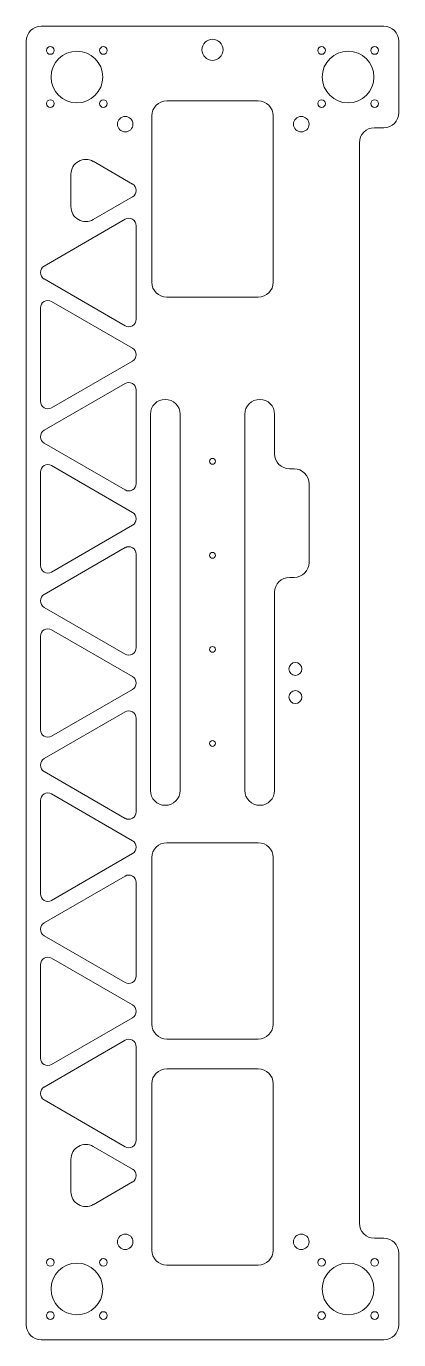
# Model space of a CAD drawing. Header units: inches. Extents: x -3.1 to 3.1, y -11 to 11.
import ezdxf

# ---------------------------------------------------------------- set-up
doc = ezdxf.new("R2010")
doc.units = ezdxf.units.IN
doc.header["$MEASUREMENT"] = 0

msp = doc.modelspace()

# ---------------------------------------------------------------- linework, layer by layer
at = {"color": 7, "linetype": 'Continuous', "lineweight": 15}
for p, q in [((2.875, 11), (-2.875, 11)), ((-3.125, 10.75), (-3.125, -10.75)), ((3.125, 9.55), (3.125, 10.75)), ((0.768, 9.75), (-0.768, 9.75)), ((-1.018, 9.5), (-1.018, 6.713)), ((1.018, 6.713), (1.018, 9.5)), ((2.875, 9.3), (2.715, 9.3)), ((2.465, 9.05), (2.465, -9.05)), ((-1.342, 8.358), (-2, 8.738)), ((-2.375, 8.521), (-2.375, 7.979)), ((-2, 7.762), (-1.342, 8.142)), ((-2.825, 6.983), (-1.467, 7.767)), ((-1.28, 7.658), (-1.28, 6.092)), ((-1.467, 5.983), (-2.825, 6.767)), ((-1.342, 5.608), (-2.7, 6.392)), ((-0.768, 6.463), (0.768, 6.463)), ((-2.887, 6.283), (-2.887, 4.717)), ((-2.7, 4.608), (-1.342, 5.392)), ((-2.825, 4.233), (-1.467, 5.017)), ((-1.28, 4.908), (-1.28, 3.342)), ((-1.042, 4.5), (-1.042, -1.799)), ((-0.542, -1.799), (-0.542, 4.5)), ((0.542, 4.5), (0.542, -1.799)), ((1.042, 3.838), (1.042, 4.5)), ((-1.467, 3.233), (-2.825, 4.017)), ((-2.887, 3.533), (-2.887, 1.967)), ((-1.342, 2.858), (-2.7, 3.642)), ((1.369, 3.588), (1.292, 3.588)), ((1.619, 2.019), (1.619, 3.338)), ((-2.7, 1.858), (-1.342, 2.642)), ((-2.825, 1.483), (-1.467, 2.267)), ((-1.28, 2.158), (-1.28, 0.592)), ((1.292, 1.769), (1.369, 1.769)), ((1.042, -1.799), (1.042, 1.519)), ((-1.467, 0.483), (-2.825, 1.267)), ((-1.342, 0.108), (-2.7, 0.892)), ((-2.887, 0.783), (-2.887, -0.783)), ((-2.7, -0.892), (-1.342, -0.108)), ((-2.825, -1.267), (-1.467, -0.483)), ((-1.28, -0.592), (-1.28, -2.158)), ((-1.467, -2.267), (-2.825, -1.483)), ((-2.887, -1.967), (-2.887, -3.533)), ((-1.342, -2.642), (-2.7, -1.858)), ((-2.7, -3.642), (-1.342, -2.858)), ((0.768, -2.675), (-0.768, -2.675)), ((-1.018, -2.925), (-1.018, -5.713)), ((1.018, -5.713), (1.018, -2.925)), ((-2.825, -4.017), (-1.467, -3.233)), ((-1.28, -3.342), (-1.28, -4.908)), ((-1.467, -5.017), (-2.825, -4.233)), ((-1.342, -5.392), (-2.7, -4.608)), ((-2.887, -4.717), (-2.887, -6.283)), ((-2.7, -6.392), (-1.342, -5.608)), ((-2.825, -6.767), (-1.467, -5.983)), ((-1.28, -6.092), (-1.28, -7.658)), ((-0.768, -5.963), (0.768, -5.963)), ((-0.768, -6.463), (0.768, -6.463)), ((-1.018, -9.5), (-1.018, -6.713)), ((1.018, -6.713), (1.018, -9.5)), ((-1.467, -7.767), (-2.825, -6.983)), ((-1.342, -8.142), (-2, -7.762)), ((-2.375, -7.979), (-2.375, -8.521)), ((-2, -8.738), (-1.342, -8.358)), ((2.715, -9.3), (2.875, -9.3)), ((3.125, -10.75), (3.125, -9.55)), ((0.768, -9.75), (-0.768, -9.75)), ((-2.875, -11), (2.875, -11))]:
    msp.add_line(p, q, dxfattribs=at)
for centre, radius in [((0, 10.606), 0.177), ((-2.72, 10.595), 0.065), ((-2.275, 10.15), 0.433), ((-1.83, 10.595), 0.065), ((1.83, 10.595), 0.065), ((2.275, 10.15), 0.433), ((2.72, 10.595), 0.065), ((-2.72, 9.705), 0.065), ((-1.83, 9.705), 0.065), ((1.83, 9.705), 0.065), ((2.72, 9.705), 0.065), ((-1.464, 9.36), 0.13), ((1.489, 9.36), 0.13), ((0, 3.713), 0.0492), ((0, 2.138), 0.0492), ((0, 0.563), 0.0492), ((1.391, 0.236), 0.108), ((1.391, -0.236), 0.108), ((0, -1.012), 0.0492), ((-1.464, -9.36), 0.13), ((1.489, -9.36), 0.13), ((-2.72, -9.705), 0.065), ((-1.83, -9.705), 0.065), ((1.83, -9.705), 0.065), ((2.72, -9.705), 0.065), ((-2.275, -10.15), 0.433), ((2.275, -10.15), 0.433), ((-2.72, -10.595), 0.065), ((-1.83, -10.595), 0.065), ((1.83, -10.595), 0.065), ((2.72, -10.595), 0.065)]:
    msp.add_circle(centre, radius, dxfattribs=at)
for centre, radius, start, end in [((-2.875, 10.75), 0.25, 90, 180), ((2.875, 10.75), 0.25, 0, 90), ((-0.768, 9.5), 0.25, 90, 180), ((0.768, 9.5), 0.25, 0, 90), ((2.875, 9.55), 0.25, 270, 0), ((2.715, 9.05), 0.25, 90, 180), ((-2.125, 8.521), 0.25, 60, 180), ((-1.405, 8.25), 0.125, 300, 60), ((-2.125, 7.979), 0.25, 180, 300), ((-1.405, 7.658), 0.125, 0, 120), ((-2.762, 6.875), 0.125, 120, 240), ((-0.768, 6.713), 0.25, 180, 270), ((0.768, 6.713), 0.25, 270, 0), ((-2.762, 6.283), 0.125, 60, 180), ((-1.405, 6.092), 0.125, 240, 0), ((-1.405, 5.5), 0.125, 300, 60), ((-1.405, 4.908), 0.125, 0, 120), ((-2.762, 4.717), 0.125, 180, 300), ((-0.792, 4.5), 0.25, 0, 180), ((0.792, 4.5), 0.25, 0, 180), ((-2.762, 4.125), 0.125, 120, 240), ((1.292, 3.838), 0.25, 180, 270), ((-2.762, 3.533), 0.125, 60, 180), ((1.369, 3.338), 0.25, 0, 90), ((-1.405, 3.342), 0.125, 240, 0), ((-1.405, 2.75), 0.125, 300, 60), ((-1.405, 2.158), 0.125, 0, 120), ((1.369, 2.019), 0.25, 270, 0), ((-2.762, 1.967), 0.125, 180, 300), ((1.292, 1.519), 0.25, 90, 180), ((-2.762, 1.375), 0.125, 120, 240), ((-2.762, 0.783), 0.125, 60, 180), ((-1.405, 0.592), 0.125, 240, 0), ((-1.405, 0), 0.125, 300, 60), ((-1.405, -0.592), 0.125, 0, 120), ((-2.762, -0.783), 0.125, 180, 300), ((-2.762, -1.375), 0.125, 120, 240), ((-2.762, -1.967), 0.125, 60, 180), ((-0.792, -1.799), 0.25, 180, 0), ((0.792, -1.799), 0.25, 180, 0), ((-1.405, -2.158), 0.125, 240, 0), ((-1.405, -2.75), 0.125, 300, 60), ((-0.768, -2.925), 0.25, 90, 180), ((0.768, -2.925), 0.25, 0, 90), ((-1.405, -3.342), 0.125, 0, 120), ((-2.762, -3.533), 0.125, 180, 300), ((-2.762, -4.125), 0.125, 120, 240), ((-2.762, -4.717), 0.125, 60, 180), ((-1.405, -4.908), 0.125, 240, 0), ((-1.405, -5.5), 0.125, 300, 60), ((-0.768, -5.713), 0.25, 180, 270), ((0.768, -5.713), 0.25, 270, 0), ((-1.405, -6.092), 0.125, 0, 120), ((-2.762, -6.283), 0.125, 180, 300), ((-0.768, -6.713), 0.25, 90, 180), ((0.768, -6.713), 0.25, 0, 90), ((-2.762, -6.875), 0.125, 120, 240), ((-1.405, -7.658), 0.125, 240, 0), ((-2.125, -7.979), 0.25, 60, 180), ((-1.405, -8.25), 0.125, 300, 60), ((-2.125, -8.521), 0.25, 180, 300), ((2.715, -9.05), 0.25, 180, 270), ((2.875, -9.55), 0.25, 0, 90), ((-0.768, -9.5), 0.25, 180, 270), ((0.768, -9.5), 0.25, 270, 0), ((-2.875, -10.75), 0.25, 180, 270), ((2.875, -10.75), 0.25, 270, 0)]:
    msp.add_arc(centre, radius, start, end, dxfattribs=at)

doc.saveas('drawing.dxf')
